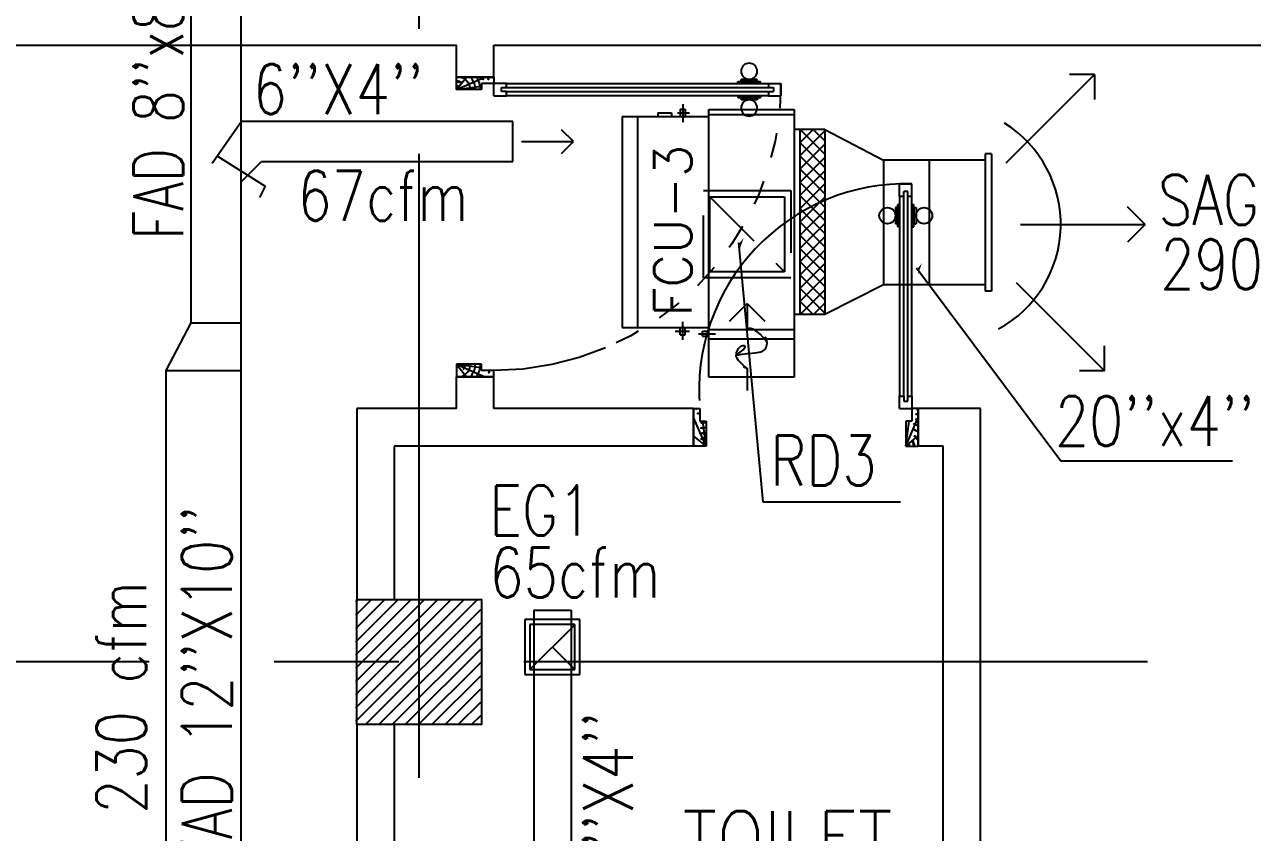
# Model space of a CAD drawing. Extents: x 417866029 to 417866302, y 43498045 to 43498122.
# Drawn here: x 417866086.663 to 417866091.583, y 43498072.288 to 43498075.524 of the extents above; entities that cross this region are included whole.
import ezdxf
from ezdxf.enums import TextEntityAlignment as Align

# ---------------------------------------------------------------- set-up
doc = ezdxf.new("R2010")
doc.units = 0
doc.header["$MEASUREMENT"] = 0
doc.linetypes.add('CENTERX2', pattern=[4, 2.5, -0.5, 0.5, -0.5])
doc.linetypes.add('HIDDEN', pattern=[0.375, 0.25, -0.125])
doc.layers.get('0').update_dxf_attribs({"linetype": 'CONTINUOUS'})
for name, color, linetype in [('AXES', 11, 'CENTERX2'), ('COL', 7, 'CONTINUOUS'), ('DOOR', 9, 'CONTINUOUS'), ('DUCT', 6, 'CONTINUOUS'), ('EXDUCT', 10, 'CONTINUOUS'), ('FCU', 6, 'CONTINUOUS'), ('HAT', 11, 'CONTINUOUS'), ('M-EGU.', 2, 'CONTINUOUS'), ('M-TEXT', 2, 'CONTINUOUS'), ('PSUPPLY', 3, 'HIDDEN'), ('RM-NAME', 9, 'CONTINUOUS'), ('SCD', 2, 'CONTINUOUS'), ('WALL', 9, 'CONTINUOUS')]:
    doc.layers.add(name, color=color, linetype=linetype)
doc.styles.add('ROMANS', font='ROMANS.shx', dxfattribs={"width": 0.6})

# ---------------------------------------------------------------- blocks, each defined once
blk = doc.blocks.new('DOOR100')
at = {"layer": 'DOOR', "color": 7, "linetype": 'ByBlock'}
for p, q in [((-75.00000000011642, 1250), (-74.99999999959255, 1300.000000000029)), ((-75.00000000011642, 1300), (-25.00000000011642, 1300)), ((-25.00000000011642, 1300), (-75.00000000011642, 1300)), ((-25.00000000011642, 1250), (-25.00000000011642, 1300)), ((-58.00000000011642, 1250), (-75.00000000011642, 1250)), ((-58.00000000011642, 1250), (-58.00000000011642, 1270)), ((-42.00000000011642, 1270), (-58.00000000011642, 1270)), ((-42.00000000011642, 1250), (-42.00000000011642, 1270)), ((-25.00000000011642, 1250), (-42.00000000011642, 1250)), ((-91.20000000018626, 1205.042457221396), (-91.20000000018626, 1140.242457221408)), ((-82.20000000018626, 1205.042457221396), (-91.20000000018626, 1205.042457221396)), ((-82.20000000018626, 1127.642457221402), (-82.20000000018626, 1217.642457221402)), ((-75.00000000011642, 1217.642457221402), (-82.20000000018626, 1217.642457221402)), ((-82.20000000018626, 1205.042457221396), (-82.20000000018626, 1140.242457221408)), ((-25.00000000011642, 1217.642457221402), (-17.80000000004657, 1217.642457221402)), ((-17.80000000004657, 1127.642457221402), (-17.80000000004657, 1217.642457221402)), ((-17.80000000004657, 1205.042457221396), (-17.80000000004657, 1140.242457221408)), ((-17.80000000004657, 1205.042457221396), (-8.800000000046566, 1205.042457221396)), ((-8.800000000046566, 1205.042457221396), (-8.800000000046566, 1140.242457221408)), ((-82.20000000018626, 1140.242457221408), (-91.20000000018626, 1140.242457221408)), ((-17.80000000004657, 1140.242457221408), (-8.800000000046566, 1140.242457221408)), ((-75.00000000011642, 1127.642457221402), (-82.20000000018626, 1127.642457221402)), ((-25.00000000011642, 1127.642457221402), (-17.80000000004657, 1127.642457221402)), ((-75, 200), (-58, 200)), ((-75, 150), (-75, 200)), ((-58, 200), (-58, 180)), ((-42, 200), (-25, 200)), ((-42, 180), (-42, 200)), ((-25, 200), (-25, 150)), ((-1200, 0), (-1200, 150)), ((-1200, 150), (-1175, 150)), ((-1200, 150), (-1200, 0)), ((-1175, 150), (-1175, 100)), ((-75, 150), (-25, 150)), ((-58, 180), (-42, 180)), ((0, 150), (-25, 150)), ((-25, 150), (-25, 100)), ((0, 0), (0, 150)), ((0, 150), (0, 0)), ((-1150, 0), (-1200, 113.7099299924448)), ((-1175, 100), (-1150, 100)), ((-1150, 0), (-1163.357286043465, 100)), ((-1150, 100), (-1150, 0)), ((-50, 0), (0, 113.7099299924448)), ((-50, 100), (-50, 0)), ((-50, 0), (-36.64271395653486, 100)), ((-25, 100), (-50, 100)), ((-1150, 0), (-1200, 40.1457343158545)), ((-1150, 0), (-1200, 0)), ((-50, 0), (0, 40.1457343158545)), ((-50, 0), (0, 0))]:
    blk.add_line(p, q, dxfattribs=at)
at = {"layer": 'DOOR', "linetype": 'ByBlock'}
for p, q in [((-75.00000000011642, 1250), (-75, 200)), ((-58, 200), (-58.00000000011642, 1250)), ((-42, 200), (-42.00000000011642, 1250)), ((-25, 200), (-25.00000000011642, 1250))]:
    blk.add_line(p, q, dxfattribs=at)
at = {"layer": 'DOOR', "color": 7, "linetype": 'ByBlock'}
for centre in [(-123.5309442150756, 1172.642457221402), (23.53094421490096, 1172.642457221402)]:
    blk.add_circle(centre, 32.39999999998526, dxfattribs=at)
at = {"layer": 'DOOR', "linetype": 'HIDDEN', "ltscale": 0.5}
blk.add_arc((-24.99999999965075, 149.9999999994106), 1150.000000000618, 90, 179.9999999995831, dxfattribs=at)
at = {"layer": 'DOOR', "color": 7, "linetype": 'ByBlock'}
for centre, radius, start, end in [((-1150, 0), 154.4019578127773, 103.7142292212167, 108.8947114515936), ((-50, 0), 154.4019578127773, 71.10528854840643, 76.28577077878333), ((-1150, 0), 134.4019578127773, 100.7199763555959, 111.8401506085482), ((-50, 0), 134.4019578127773, 68.15984939145177, 79.28002364440412), ((-50, 0), 114.4019578127773, 64.0838418833441, 77.3774258719247), ((-1150, 0), 94.40195781277725, 90, 121.981811965689), ((-1150, 0), 74.40195781277725, 90, 132.2235735847074), ((-1150, 0), 54.40195781277725, 90, 156.7926171089788), ((-50, 0), 94.40195781277725, 58.01818803431096, 90), ((-50, 0), 74.40195781277725, 47.7764264152926, 90), ((-50, 0), 54.40195781277725, 23.20738289102122, 90), ((-1150, 0), 34.40195781277725, 90, 180), ((-1150, 0), 14.40195781277725, 90, 180), ((-50, 0), 34.40195781277725, 0, 90), ((-50, 0), 14.40195781277725, 0, 90)]:
    blk.add_arc(centre, radius, start, end, dxfattribs=at)
blk = doc.blocks.new('DOOR90')
at = {"layer": 'DOOR', "color": 7, "linetype": 'ByBlock'}
for p, q in [((-150, 0), (0, 0)), ((-150, 0), (-150, -25)), ((0, -50), (-113.7099299924448, 0)), ((0, -50), (-40.1457343158545, 0)), ((0, -50), (0, 0)), ((-1000, -25), (-1050, -25)), ((-1050, -75), (-1050, -25)), ((-1050, -25), (-1050, -75)), ((-1000, -41.9999999999709), (-1020, -41.9999999999709)), ((-1020, -42), (-1020, -58)), ((-1000, -25), (-1000, -41.9999999999709)), ((-877.6424572214019, -17.79999999995925), (-967.6424572214019, -17.79999999995925)), ((-967.6424572214019, -25), (-967.6424572214019, -17.79999999995925)), ((-955.0424572214251, -8.799999999959255), (-890.2424572213786, -8.799999999959255)), ((-955.0424572214251, -17.79999999995925), (-955.0424572214251, -8.799999999959255)), ((-955.0424572214251, -17.79999999995925), (-890.2424572213786, -17.79999999995925)), ((-890.2424572213786, -17.79999999995925), (-890.2424572213786, -8.799999999959255)), ((-877.6424572214019, -25), (-877.6424572214019, -17.79999999995925)), ((-200, -25), (-150, -25)), ((-200, -42), (-200, -25)), ((-180, -42), (-200, -42)), ((-180, -58), (-180, -42)), ((-150, -25), (-100, -25)), ((-150, -75), (-150, -25)), ((-100, -25), (-100, -50)), ((0, -50), (-100, -36.64271395650576)), ((-1000, -75), (-1050, -74.99999999947613)), ((-1000, -58), (-1020, -58)), ((-1000, -58), (-1000, -75)), ((-967.6424572214019, -75), (-967.6424572214019, -82.20000000004075)), ((-877.6424572214019, -82.20000000004075), (-967.6424572214019, -82.20000000004075)), ((-955.0424572214251, -82.20000000004075), (-890.2424572213786, -82.20000000004075)), ((-955.0424572214251, -82.20000000004075), (-955.0424572214251, -91.20000000004075)), ((-955.0424572214251, -91.20000000004075), (-890.2424572213786, -91.20000000004075)), ((-890.2424572213786, -82.20000000004075), (-890.2424572213786, -91.20000000004075)), ((-877.6424572214019, -75), (-877.6424572214019, -82.20000000004075)), ((-200, -58), (-180, -58)), ((-200, -75), (-200, -58)), ((-150, -75), (-200, -75)), ((-100, -50), (0, -50)), ((-150, -875), (-100, -875)), ((-150, -900), (-150, -875)), ((0, -850), (-113.7099299924448, -900)), ((-100, -875), (-100, -850)), ((0, -850), (-100, -863.3572860434942)), ((-100, -850), (0, -850)), ((0, -850), (-40.1457343158545, -900)), ((0, -850), (0, -900)), ((-150, -900), (0, -900)), ((0, -900), (-150, -900))]:
    blk.add_line(p, q, dxfattribs=at)
at = {"layer": 'DOOR', "linetype": 'ByBlock'}
for p, q in [((-200, -25), (-1000, -25)), ((-200, -42), (-1000, -41.9999999999709)), ((-200, -58), (-1000, -58)), ((-1000, -75), (-200, -75))]:
    blk.add_line(p, q, dxfattribs=at)
at = {"layer": 'DOOR', "color": 7, "linetype": 'ByBlock'}
for centre in [(-922.6424572214019, 23.53094421501737), (-922.6424572214019, -123.5309442149592)]:
    blk.add_circle(centre, 32.39999999998526, dxfattribs=at)
for centre, radius, start, end in [((0, -50), 154.4019578127773, 161.1052885482714, 166.2857707768669), ((0, -50), 94.40195781277725, 148.0181880328085, 180), ((0, -50), 134.4019578127773, 158.159849394549, 169.2800236450682), ((0, -50), 114.4019578127773, 154.0838418822192, 167.37742587102), ((0, -50), 74.40195781277725, 137.7764264185456, 180), ((0, -50), 54.40195781277725, 113.2073828924446, 180), ((0, -50), 34.40195781277725, 90, 180), ((0, -50), 14.40195781277725, 90, 180), ((0, -850), 134.4019578127773, 190.7199763549318, 201.840150605451), ((0, -850), 94.40195781277725, 180, 211.9818119671915), ((0, -850), 74.40195781277725, 180, 222.2235735814543), ((0, -850), 54.40195781277725, 180, 246.7926171075554), ((0, -850), 34.40195781277725, 180, 270), ((0, -850), 14.40195781277725, 180, 270), ((0, -850), 154.4019578127773, 193.7142292231331, 198.8947114517286)]:
    blk.add_arc(centre, radius, start, end, dxfattribs=at)
at = {"layer": 'DOOR', "linetype": 'HIDDEN', "ltscale": 0.5}
blk.add_arc((-222.2222222220153, -49.99999999976717), 828.155208510499, 178.270116378131, 275.0030377036063, dxfattribs=at)
blk = doc.blocks.new('*X37')
at = {"color": 0}
for p, q in [((16890.47746209932, -2466.570672882412), (16943.4517006644, -2413.596434317336)), ((16890.47746209932, -2519.603681471403), (16990.47746209933, -2419.603681471401)), ((16990.47746209933, -2512.466117304769), (16891.6077791119, -2413.596434317336)), ((16990.47746209933, -2459.433108715778), (16944.64078770089, -2413.596434317336)), ((16990.47746209933, -2565.49912589376), (16890.47746209932, -2465.499125893757)), ((16890.47746209932, -2572.636690060394), (16990.47746209933, -2472.636690060392)), ((16990.47746209933, -2618.532134482751), (16890.47746209932, -2518.532134482748)), ((16890.47746209932, -2625.669698649385), (16990.47746209933, -2525.669698649383)), ((16990.47746209933, -2671.565143071742), (16890.47746209932, -2571.565143071739)), ((16890.47746209932, -2678.702707238376), (16990.47746209933, -2578.702707238374)), ((16990.47746209933, -2724.598151660733), (16890.47746209932, -2624.59815166073)), ((16890.47746209932, -2731.735715827367), (16990.47746209933, -2631.735715827365)), ((16990.47746209933, -2777.631160249724), (16890.47746209932, -2677.631160249721)), ((16890.47746209932, -2784.768724416358), (16990.47746209933, -2684.768724416357)), ((16990.47746209933, -2830.664168838715), (16890.47746209932, -2730.664168838713)), ((16890.47746209932, -2837.801733005349), (16990.47746209933, -2737.801733005348)), ((16990.47746209933, -2883.697177427706), (16890.47746209932, -2783.697177427704)), ((16890.47746209932, -2890.83474159434), (16990.47746209933, -2790.834741594339)), ((16990.47746209933, -2936.730186016697), (16890.47746209932, -2836.730186016694)), ((16890.47746209932, -2943.867750183331), (16990.47746209933, -2843.86775018333)), ((16990.47746209933, -2989.763194605689), (16890.47746209932, -2889.763194605686)), ((16890.47746209932, -2996.900758772323), (16990.47746209933, -2896.900758772321)), ((16990.47746209933, -3042.796203194679), (16890.47746209932, -2942.796203194677)), ((16890.47746209932, -3049.933767361314), (16990.47746209933, -2949.933767361312)), ((16990.47746209933, -3095.82921178367), (16890.47746209932, -2995.829211783668)), ((16890.47746209932, -3102.966775950305), (16990.47746209933, -3002.966775950303)), ((16990.47746209933, -3148.862220372662), (16890.47746209932, -3048.862220372659)), ((16891.53081232129, -3154.946434317336), (16990.47746209933, -3055.999784539294)), ((16943.52866745501, -3154.946434317336), (16890.47746209932, -3101.89522896165)), ((16944.56382091028, -3154.946434317336), (16990.47746209933, -3109.032793128285))]:
    blk.add_line(p, q, dxfattribs=at)
blk = doc.blocks.new('WHE06')
at = {"color": 3}
for p, q in [((688.9750000238419, 621.5), (346.0749999880791, 621.5)), ((346.0749999880791, 621.5), (346.0749999880791, 469.1000000014901)), ((688.9750000238419, 469.1000000014901), (688.9750000238419, 621.5)), ((232.1000000238419, 452.25), (232.1000000238419, 422.25)), ((232.1000000238419, 452.25), (252.1000000238419, 452.25)), ((242.1000000238419, 472.1842434704304), (242.1000000238419, 399.4801759719849)), ((252.1000000238419, 452.25), (252.1000000238419, 422.25)), ((304.9940044879913, 447.6499999985099), (373.2827185988426, 447.6499999985099)), ((321.0749999880791, 457.6499999985099), (321.0749999880791, 437.6499999985099)), ((321.0749999880791, 457.6499999985099), (346.0749999880791, 457.6499999985099)), ((60.32499998807907, -422.25), (60.32499998807907, 422.25)), ((212.2971614003181, 437.25), (269.0589052438736, 437.25)), ((321.0749999880791, 437.6499999985099), (346.0749999880791, 437.6499999985099)), ((346.0749999880791, 430.4178223386407), (688.9750000238419, 430.4178223386407)), ((811.1999999880791, 370.6749999970198), (688.9750000238419, 370.6749999970198)), ((711.1999999880791, -370.6749999970198), (711.1999999880791, 370.6749999970198)), ((811.1999999880791, -370.6749999970198), (811.1999999880791, 370.6749999970198)), ((811.1999999880791, -370.6749999970198), (688.9750000238419, -370.6749999970198)), ((141.6357128024101, -437.25), (141.6357128024101, -422.25)), ((141.6357128024101, -437.25), (196.5700032711029, -437.25)), ((196.5700032711029, -437.25), (196.5700032711029, -422.25)), ((221.3790392279625, -437.25), (269.0589052438736, -437.25)), ((232.1000000238419, -452.25), (232.1000000238419, -422.25)), ((242.1000000238419, -472.1842434704304), (242.1000000238419, -399.4801759719849)), ((252.1000000238419, -452.25), (252.1000000238419, -422.25)), ((346.0749999880791, -430.4178223386407), (688.9750000238419, -430.4178223386407)), ((232.1000000238419, -452.25), (252.1000000238419, -452.25))]:
    blk.add_line(p, q, dxfattribs=at)
at = {"color": 6}
for p, q in [((346.0749999880791, 469.1000000014901), (346.0749999880791, -450.8250000029802)), ((688.9750000238419, 469.1000000014901), (346.0749999880791, 469.1000000014901)), ((688.9750000238419, -450.8250000029802), (688.9750000238419, 469.1000000014901)), ((0, -422.25), (0, 422.25)), ((0, 422.25), (346.0749999880791, 422.25)), ((0, -422.25), (346.0749999880791, -422.25)), ((346.0749999880791, -450.8250000029802), (688.9750000238419, -450.8250000029802))]:
    blk.add_line(p, q, dxfattribs=at)
at = {"color": 11}
blk.add_blockref('*X37', (-16179.27746212482, 2784.271434314549), dxfattribs=at)
blk = doc.blocks.new('RM1')
at = {"layer": 'RM-NAME', "style": 'ROMANS'}
for tag, p in [('ROOMNAME1', (0, 323.8095238059759)), ('ROOMNAME2', (0, 0))]:
    blk.add_attdef(tag, text='', height=200, dxfattribs=at).set_placement(p, align=Align.MIDDLE)
blk = doc.blocks.new('*X98')
at = {"color": 0}
for p, q in [((245928.5557043091, 139862.5385263269), (246415.7511517938, 140349.7339738117)), ((245928.5557043091, 139915.5715349159), (246362.7181432048, 140349.7339738117)), ((245928.5557043091, 139968.6045435049), (246309.6851346158, 140349.7339738117)), ((245928.5557043091, 140021.6375520939), (246256.6521260268, 140349.7339738117)), ((245928.5557043091, 140074.6705606829), (246203.6191174378, 140349.7339738117)), ((245928.5557043091, 140127.7035692719), (246150.5861088488, 140349.7339738117)), ((245928.5557043091, 140180.7365778609), (246097.5531002598, 140349.7339738117)), ((245928.5557043091, 140233.7695864499), (246044.5200916709, 140349.7339738117)), ((245928.5557043091, 140286.8025950389), (245991.4870830819, 140349.7339738117)), ((245928.5557043091, 140339.8356036279), (245938.4540744929, 140349.7339738117)), ((245968.7841603828, 139849.7339738117), (246428.555704309, 140309.5055177379)), ((246021.8171689718, 139849.7339738117), (246428.555704309, 140256.4725091489)), ((246074.8501775608, 139849.7339738117), (246428.555704309, 140203.4395005599)), ((246127.8831861498, 139849.7339738117), (246428.555704309, 140150.4064919709)), ((246180.9161947387, 139849.7339738117), (246428.555704309, 140097.3734833819)), ((246233.9492033277, 139849.7339738117), (246428.555704309, 140044.3404747929)), ((246286.9822119167, 139849.7339738117), (246428.555704309, 139991.307466204)), ((246340.0152205057, 139849.7339738117), (246428.555704309, 139938.274457615)), ((246393.0482290947, 139849.7339738117), (246428.555704309, 139885.241449026))]:
    blk.add_line(p, q, dxfattribs=at)
blk = doc.blocks.new('COL50')
at = {"layer": 'COL'}
blk.add_lwpolyline([(-249.9999999999709, 250), (-249.9999999999418, -250), (250, -250), (249.9999999999709, 250)], close=True, dxfattribs=at)

msp = doc.modelspace()

# ---------------------------------------------------------------- linework, layer by layer
at = {"layer": 'AXES'}
for p, q in [((417866088.2434642, 43498044.50641705), (417866088.2434642, 43498121.77705345)), ((417866103.1626107, 43498072.97071069), (417866053.1534642, 43498072.97071069))]:
    msp.add_line(p, q, dxfattribs=at)
at = {"layer": 'DUCT', "linetype": 'ByBlock'}
for p, q in [((417866087.5303625, 43498070.81600826), (417866087.5303625, 43498077.40372834)), ((417866087.3303625, 43498074.32976477), (417866087.3303625, 43498076.33953376)), ((417866087.2303625, 43498074.13777269), (417866087.3303625, 43498074.32976477)), ((417866087.3303625, 43498074.32976477), (417866087.5303625, 43498074.32976477)), ((417866087.2303625, 43498074.13777269), (417866087.5303625, 43498074.13777269)), ((417866087.2303625, 43498070.81600826), (417866087.2303625, 43498074.13777269))]:
    msp.add_line(p, q, dxfattribs=at)
at = {"layer": 'DUCT'}
for p, q in [((417866087.5324332, 43498075.1350542), (417866087.4148421, 43498074.96711672)), ((417866088.6197955, 43498075.1350542), (417866087.5324332, 43498075.1350542)), ((417866088.6197955, 43498074.9750542), (417866088.6197955, 43498075.1350542)), ((417866087.435451, 43498074.9965492), (417866087.6269194, 43498074.87640333)), ((417866087.5324332, 43498074.8950542), (417866087.6124332, 43498074.9750542)), ((417866087.6124332, 43498074.9750542), (417866088.6197955, 43498074.9750542)), ((417866087.6269194, 43498074.87640333), (417866087.603901, 43498074.83124983)), ((417866087.6269194, 43498074.87640333), (417866087.6269194, 43498074.87640333))]:
    msp.add_line(p, q, dxfattribs=at)
at = {"layer": 'DUCT', "linetype": 'Continuous'}
for p, q in [((417866089.8690647, 43498075.10367522), (417866090.1047521, 43498074.98100289)), ((417866090.2872771, 43498074.98100289), (417866090.1047521, 43498074.98100289)), ((417866090.1047521, 43498074.98100289), (417866090.1047521, 43498074.48100289)), ((417866090.1047521, 43498074.48100289), (417866089.8690647, 43498074.36232521)), ((417866090.2872771, 43498074.48100289), (417866090.1047521, 43498074.48100289))]:
    msp.add_line(p, q, dxfattribs=at)
at = {"layer": 'EXDUCT', "linetype": 'ByBlock'}
for p, q in [((417866088.7029088, 43498073.17861974), (417866088.7029088, 43498070.25933801)), ((417866088.7029088, 43498073.17861974), (417866088.8529087, 43498073.17861974)), ((417866088.8529087, 43498073.17861974), (417866088.8529087, 43498070.25933801))]:
    msp.add_line(p, q, dxfattribs=at)
at = {"layer": 'M-EGU.'}
for p, q in [((417866090.5963783, 43498074.97044638), (417866090.9499317, 43498075.32399977)), ((417866090.9499317, 43498075.32399977), (417866090.8499317, 43498075.32399977)), ((417866090.9499317, 43498075.32399977), (417866090.9499317, 43498075.22399977)), ((417866088.6545058, 43498075.05499899), (417866088.8619596, 43498075.05499899)), ((417866088.8619596, 43498075.05499899), (417866088.8148197, 43498075.10213897)), ((417866088.8148197, 43498075.00785901), (417866088.8619596, 43498075.05499899)), ((417866090.5372771, 43498075.00600289), (417866090.5122771, 43498075.00600289)), ((417866090.5122771, 43498075.00600289), (417866090.5122771, 43498074.45600289)), ((417866090.5372771, 43498075.00600289), (417866090.5372771, 43498074.45600289)), ((417866090.2872771, 43498074.98100289), (417866090.2872771, 43498074.48100289)), ((417866090.5122771, 43498074.98100289), (417866090.2872771, 43498074.98100289)), ((417866089.4082059, 43498074.53391618), (417866089.408206, 43498074.83391678)), ((417866089.408206, 43498074.83391678), (417866089.7082066, 43498074.83391678)), ((417866089.7082066, 43498074.83391678), (417866089.7082065, 43498074.53391618)), ((417866091.1533242, 43498074.72350696), (417866091.0826136, 43498074.79421763)), ((417866090.6533242, 43498074.72350696), (417866091.1533242, 43498074.72350696)), ((417866091.1533242, 43498074.72350696), (417866091.0826136, 43498074.65279628)), ((417866089.7082065, 43498074.53391618), (417866089.4082059, 43498074.53391618)), ((417866090.5122771, 43498074.48100289), (417866090.2872771, 43498074.48100289)), ((417866090.6360462, 43498074.49011001), (417866090.9895995, 43498074.13655663)), ((417866090.5372771, 43498074.45600289), (417866090.5122771, 43498074.45600289)), ((417866089.4878306, 43498074.33579706), (417866089.5585414, 43498074.40650788)), ((417866089.5585414, 43498074.40650788), (417866089.6292523, 43498074.33579706)), ((417866089.5585414, 43498074.40650788), (417866089.5585414, 43498074.30544515)), ((417866090.9895995, 43498074.13655663), (417866090.9895995, 43498074.23655662)), ((417866089.5585414, 43498074.14620699), (417866089.5585414, 43498074.05756969)), ((417866090.9895995, 43498074.13655663), (417866090.8895996, 43498074.13655663))]:
    msp.add_line(p, q, dxfattribs=at)
at = {"layer": 'M-EGU.', "linetype": 'HIDDEN'}
for p, q in [((417866089.3832059, 43498074.85891683), (417866089.7332066, 43498074.85891683)), ((417866089.3832059, 43498074.50891612), (417866089.3832059, 43498074.85891683)), ((417866089.7332066, 43498074.85891683), (417866089.7332066, 43498074.50891612)), ((417866089.408206, 43498074.83391678), (417866089.7082065, 43498074.53391618)), ((417866089.7332066, 43498074.50891612), (417866089.3832059, 43498074.50891612))]:
    msp.add_line(p, q, dxfattribs=at)
at = {"layer": 'M-EGU.'}
msp.add_lwpolyline([(417866089.5585414, 43498074.14620699, -0.1324001419046424), (417866089.526365, 43498074.16849084, -0.15664048728736), (417866089.5136681, 43498074.19928638, -0.7366118572675341), (417866089.57661, 43498074.22452451, 0.7742319307937748), (417866089.6374365, 43498074.25236577, 0.2033489946306821), (417866089.6099809, 43498074.29451583, 0.1938082075567039), (417866089.5585414, 43498074.30544515)], format="xyb", dxfattribs=at)
msp.add_arc((417866090.3377174, 43498074.72350696), 0.4768565362902445, 298.5297142934468, 58.13492605215742, dxfattribs=at)
at = {"layer": 'PSUPPLY', "color": 4, "linetype": 'Continuous'}
for p, q in [((417866089.5239542, 43498074.64947043), (417866089.621107, 43498073.61215938)), ((417866090.2371317, 43498074.55006385), (417866090.8148957, 43498073.77674039)), ((417866090.8148957, 43498073.77674039), (417866091.502803, 43498073.77674039)), ((417866089.621107, 43498073.61215938), (417866090.1722679, 43498073.61215938))]:
    msp.add_line(p, q, dxfattribs=at)
at = {"layer": 'PSUPPLY', "linetype": 'Continuous', "const_width": 0.025}
for points in [[(417866089.5282267, 43498074.66193637, -1), (417866089.5282267, 43498074.63693637, -1)], [(417866090.2423461, 43498074.56057525, -1), (417866090.2423461, 43498074.53557525, -1)]]:
    msp.add_lwpolyline(points, format="xyb", close=True, dxfattribs=at)
at = {"layer": 'SCD', "linetype": 'HIDDEN'}
for p, q in [((417866088.8879088, 43498073.14044762), (417866088.6679087, 43498073.14044762)), ((417866088.6679087, 43498073.14044762), (417866088.6679087, 43498072.92044763)), ((417866088.8879088, 43498072.92044763), (417866088.8879088, 43498073.14044762)), ((417866088.6879088, 43498072.94044762), (417866088.8679088, 43498073.12044763)), ((417866088.6679087, 43498072.92044763), (417866088.8879088, 43498072.92044763))]:
    msp.add_line(p, q, dxfattribs=at)
at = {"layer": 'SCD'}
for p, q in [((417866088.8679088, 43498073.12044763), (417866088.6879088, 43498073.12044763)), ((417866088.6879088, 43498073.12044763), (417866088.6879088, 43498072.94044762)), ((417866088.8679088, 43498072.94044762), (417866088.8679088, 43498073.12044763)), ((417866088.6879088, 43498072.94044762), (417866088.8679088, 43498072.94044762))]:
    msp.add_line(p, q, dxfattribs=at)
at = {"layer": 'SCD', "linetype": 'ByBlock'}
msp.add_line((417866088.7779087, 43498073.03044762), (417866088.8679088, 43498072.94044762), dxfattribs=at)
at = {"layer": 'WALL'}
for p, q in [((417866086.1184642, 43498075.44071069), (417866088.3934642, 43498075.44071069)), ((417866088.5434642, 43498075.44071069), (417866095.1934642, 43498075.44071069)), ((417866087.9934642, 43498073.9857107), (417866087.9934642, 43498073.22071069)), ((417866088.3934642, 43498073.9857107), (417866087.9934642, 43498073.9857107)), ((417866089.3434642, 43498073.9857107), (417866088.5434642, 43498073.9857107)), ((417866090.4934642, 43498073.9857107), (417866090.2434642, 43498073.9857107)), ((417866088.1434642, 43498073.83571069), (417866088.1434642, 43498073.22071069)), ((417866089.3434642, 43498073.83571069), (417866088.1434642, 43498073.83571069)), ((417866090.3434642, 43498073.83571069), (417866090.2434642, 43498073.83571069)), ((417866087.9934642, 43498072.72071069), (417866087.9934642, 43498071.88571069)), ((417866088.1434642, 43498072.72071069), (417866088.1434642, 43498072.03571068))]:
    msp.add_line(p, q, dxfattribs=at)
at = {"layer": 'WALL', "linetype": 'ByBlock'}
for p, q in [((417866088.3934642, 43498075.31321069), (417866088.3934642, 43498075.44071069)), ((417866088.5434642, 43498075.31321069), (417866088.5434642, 43498075.44071069)), ((417866088.5434642, 43498075.31321069), (417866088.3934642, 43498075.31321069)), ((417866088.3934642, 43498073.9857107), (417866088.3934642, 43498074.11321069)), ((417866088.5434642, 43498074.11321069), (417866088.3934642, 43498074.11321069)), ((417866088.5434642, 43498073.9857107), (417866088.5434642, 43498074.11321069)), ((417866089.3434642, 43498073.83571069), (417866089.3434642, 43498073.9857107)), ((417866090.2434642, 43498073.83571069), (417866090.2434642, 43498073.9857107)), ((417866090.4934642, 43498072.03571069), (417866090.4934642, 43498073.9857107)), ((417866090.3434642, 43498072.03571069), (417866090.3434642, 43498073.83571069))]:
    msp.add_line(p, q, dxfattribs=at)
at = {"layer": 'WALL', "linetype": 'ByBlock', "ltscale": 0.3}
msp.add_lwpolyline([(417866087.9934642, 43498073.22071069), (417866088.4934642, 43498073.22071069), (417866088.4934642, 43498072.72071069), (417866087.9934642, 43498072.72071069)], close=True, dxfattribs=at)

# ---------------------------------------------------------------- block references
at = {"layer": 'COL', "xscale": -0.0009999871253967285, "yscale": 0.001000002026557922, "zscale": 0.001}
msp.add_blockref('COL50', (417866088.2434642, 43498072.97071069), dxfattribs=at)
at = {"layer": 'DOOR', "color": 0, "linetype": 'ByBlock', "yscale": 0.001000002026557922, "zscale": 0.001, "rotation": 270}
for name, p, xscale in [('DOOR100', (417866088.3934642, 43498075.31321069), -0.001000002026557922), ('DOOR90', (417866090.2434642, 43498073.83571069), 0.001000002026557922)]:
    msp.add_blockref(name, p, dxfattribs=dict(at, xscale=xscale))
at = {"layer": 'FCU', "linetype": 'ByBlock', "xscale": -0.0009999871253967285, "yscale": 0.001000002026557922, "zscale": 0.001, "rotation": 180}
msp.add_blockref('WHE06', (417866089.0578647, 43498074.73300021), dxfattribs=at)
at = {"layer": 'HAT', "xscale": 0.0009999871253967285, "yscale": 0.001000002026557922, "zscale": 0.001}
msp.add_blockref('*X98', (417865842.0649084, 43497932.87097672), dxfattribs=at)
at = {"layer": 'RM-NAME'}
ref = msp.add_blockref('RM1', (417866089.7200354, 43498072.27292333), dxfattribs=dict(at, xscale=-0.0009999871253967285, yscale=0.001000002026557922, zscale=0.001))
ref.add_attrib('ROOMNAME2', 'TOILET', dxfattribs={"height": 0.2, "style": 'ROMANS'}).set_placement((417866089.7200354, 43498072.27292333), align=Align.MIDDLE)

# ---------------------------------------------------------------- texts
at = {"layer": 'M-TEXT', "style": 'ROMANS'}
for s, width, p in [("FAD 8''x8''", 0.75, (417866087.2989272, 43498074.66197898)), ("FAD 12''X10''", 0.8, (417866087.4926479, 43498072.13725761)), ('230 cfm', 0.8, (417866087.1505144, 43498072.36292701)), ("6''X4''", 0.8, (417866089.1003891, 43498072.08716609))]:
    msp.add_text(s, height=0.2, rotation=90, dxfattribs=dict(at, width=width)).set_placement(p)
at = {"layer": 'M-TEXT', "style": 'ROMANS', "width": 0.8}
for s, p in [("6''X4''", (417866087.5775462, 43498075.16523492)), ('67cfm', (417866087.7564574, 43498074.73821053)), ("SAG20''x8''", (417866091.2042975, 43498074.7212401)), ('290cfm', (417866091.2134003, 43498074.4639095)), ("20''x4''", (417866090.7911948, 43498073.83588466)), ('RD3', (417866089.6514414, 43498073.67808848)), ('EG1', (417866088.5255486, 43498073.47796627)), ('65cfm', (417866088.5255486, 43498073.22899493))]:
    msp.add_text(s, height=0.2, dxfattribs=at).set_placement(p)
at = {"layer": 'M-TEXT', "style": 'ROMANS'}
msp.add_text('FCU-3', height=0.15, rotation=90, dxfattribs=at).set_placement((417866089.3349329, 43498074.35457909))

doc.saveas('drawing.dxf')
